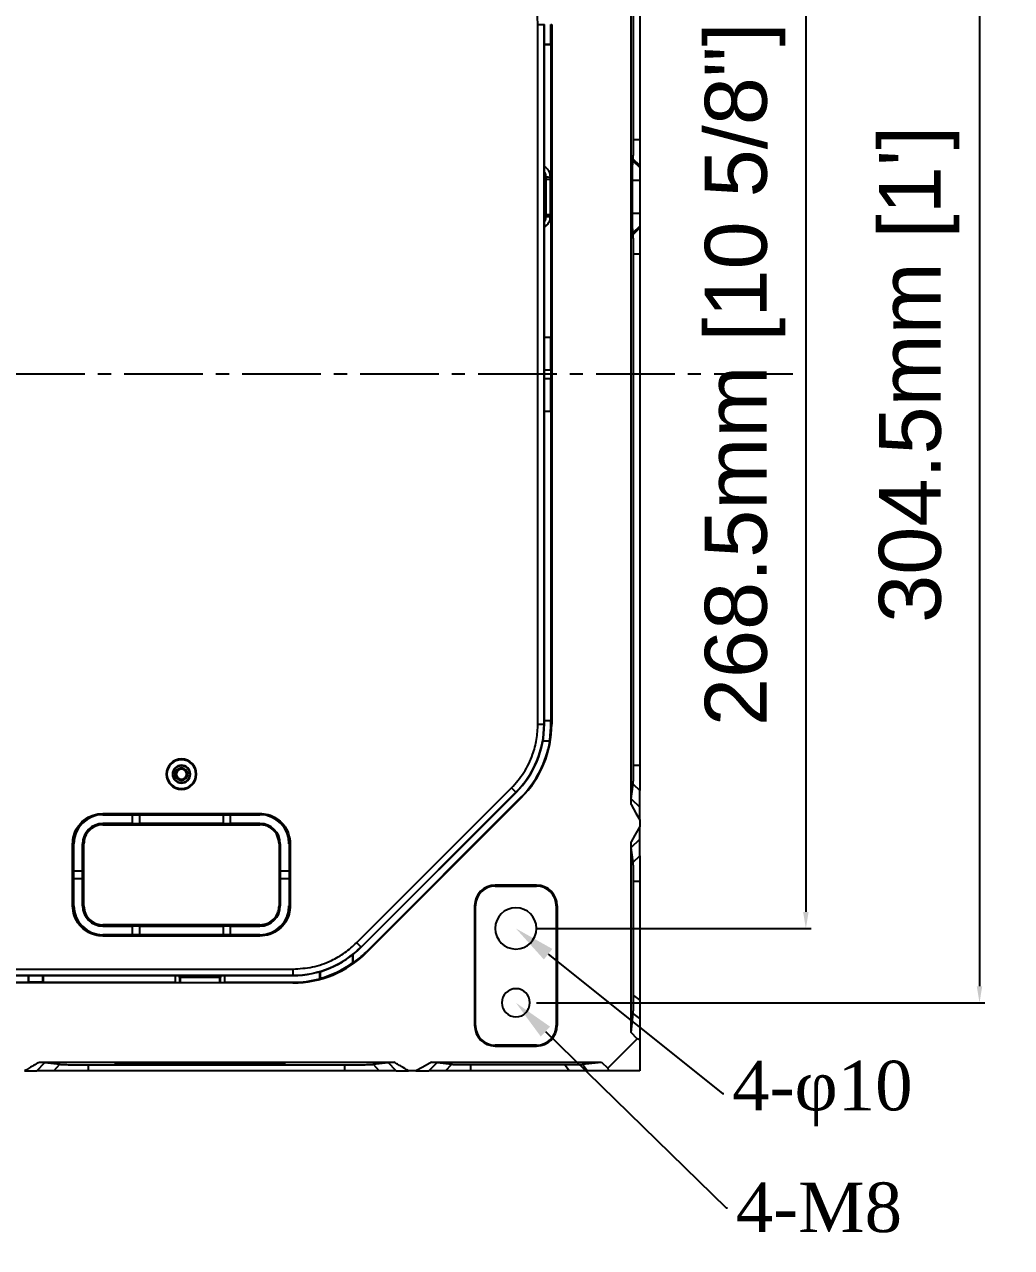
# Model space of a CAD drawing. Header units: millimetres. Extents: x 9226 to 36041, y 16031 to 21779.
# Drawn here: x 11491.5 to 11730.6, y 16871.9 to 17168.2 of the extents above; entities that cross this region are included whole.
import ezdxf
from ezdxf import colors
from ezdxf.entities.mleader import LeaderData, LeaderLine
from ezdxf.math import Vec2, Vec3

# ---------------------------------------------------------------- set-up
doc = ezdxf.new("R2010")
doc.units = ezdxf.units.MM
doc.linetypes.add('CENTER2', pattern=[28.575, 19.05, -3.175, 3.175, -3.175])
doc.styles.get("Standard").update_dxf_attribs({"font": 'arial.ttf'})
doc.dimstyles.new('ISO-15', dxfattribs={"dimtxt": 15, "dimasz": 4, "dimexe": 1.25, "dimexo": 5, "dimgap": 5, "dimtad": 1, "dimtoh": 1, "dimdec": 1, "dimdsep": 46, "dimtxsty": 'Standard', "dimcen": 2.5, "dimadec": 0, "dimazin": 0, "dimtfac": 1, "dimtdec": 1, "dimtmove": 0, "dimatfit": 3, "dimfxl": 1, "dimarcsym": 0})

# ---------------------------------------------------------------- blocks, each defined once
blk = doc.blocks.new('*U168')
at = {"color": 0, "linetype": 'CENTER2', "transparency": 16777216}
blk.add_line((243.77, 0), (-429.61, 0), dxfattribs=at)
blk = doc.blocks.new('*D269')
at = {"color": 0, "lineweight": -2, "ltscale": 40, "transparency": 16777216}
for p, q in [((11615.55, 17217.68), (11682.04, 17217.68)), ((11680.79, 17213.68), (11680.79, 16953.18)), ((11615.55, 16949.18), (11682.04, 16949.18))]:
    blk.add_line(p, q, dxfattribs=at)
at = {"color": 0, "ltscale": 40, "transparency": 16777216}
for points in [[(11680.12, 17213.68), (11681.45, 17213.68), (11680.79, 17217.68)], [(11680.12, 16953.18), (11681.45, 16953.18), (11680.79, 16949.18)]]:
    blk.add_solid(points, dxfattribs=at)
at = {"layer": 'Defpoints', "color": 0, "ltscale": 40, "transparency": 16777216}
for p in [(11610.55, 17217.68), (11610.55, 16949.18), (11680.79, 16949.18)]:
    blk.add_point(p, dxfattribs=at)
at = {"color": 0, "lineweight": -3, "ltscale": 40, "transparency": 16777216, "insert": (11666.08, 17083.43), "char_height": 15, "attachment_point": 5, "rotation": 90}
blk.add_mtext('268.5mm [10 5/8"]', dxfattribs=at)
blk = doc.blocks.new('*D270')
at = {"color": 0, "lineweight": -2, "ltscale": 40, "transparency": 16777216}
for p, q in [((11615.55, 17235.68), (11724.1, 17235.68)), ((11722.85, 17231.68), (11722.85, 16935.18)), ((11615.55, 16931.18), (11724.1, 16931.18))]:
    blk.add_line(p, q, dxfattribs=at)
at = {"color": 0, "ltscale": 40, "transparency": 16777216}
for points in [[(11722.18, 17231.68), (11723.51, 17231.68), (11722.85, 17235.68)], [(11722.18, 16935.18), (11723.51, 16935.18), (11722.85, 16931.18)]]:
    blk.add_solid(points, dxfattribs=at)
at = {"layer": 'Defpoints', "color": 0, "ltscale": 40, "transparency": 16777216}
for p in [(11610.55, 17235.68), (11610.55, 16931.18), (11722.85, 16931.18)]:
    blk.add_point(p, dxfattribs=at)
at = {"color": 0, "lineweight": -3, "ltscale": 40, "transparency": 16777216, "insert": (11708.23, 17083.43), "char_height": 15, "attachment_point": 5, "rotation": 90}
blk.add_mtext("304.5mm [1']", dxfattribs=at)

msp = doc.modelspace()

# ---------------------------------------------------------------- linework, layer by layer
at = {"color": 7, "linetype": 'Continuous', "lineweight": -3}
for p, q in [((11638.438, 16979.205), (11638.438, 17187.646)), ((11639.053, 17140.347), (11639.053, 17178.11)), ((11640.553, 17178.11), (11640.553, 17140.347)), ((11615.888, 17168.178), (11617.387, 17168.178)), ((11615.888, 16998.673), (11615.888, 17168.178)), ((11617.387, 16998.673), (11617.387, 17168.178)), ((11617.387, 17168.178), (11617.461, 17168.178)), ((11617.461, 17131.426), (11617.461, 17168.178)), ((11619.016, 17163.37), (11619.016, 17168.178)), ((11619.016, 17168.178), (11619.253, 17168.178)), ((11619.253, 17168.178), (11619.253, 16998.673)), ((11617.461, 17163.37), (11619.016, 17163.37)), ((11619.103, 17163.283), (11617.461, 17163.283)), ((11619.016, 17163.37), (11619.103, 17163.283)), ((11619.103, 17092.443), (11619.103, 17163.283)), ((11639.053, 17140.347), (11640.553, 17140.347)), ((11638.893, 17135.152), (11638.949, 17135.552)), ((11640.553, 17133.983), (11638.949, 17135.552)), ((11638.893, 17135.152), (11640.553, 17133.529)), ((11640.553, 17133.983), (11640.553, 17133.529)), ((11617.548, 17131.252), (11617.461, 17131.426)), ((11617.548, 17121.599), (11617.548, 17131.252)), ((11617.748, 17131.242), (11617.748, 17121.609)), ((11617.853, 17130.718), (11618.853, 17130.718)), ((11617.853, 17122.133), (11617.853, 17130.718)), ((11618.854, 17131.222), (11618.853, 17130.718)), ((11618.853, 17130.718), (11618.853, 17122.133)), ((11638.789, 17122.495), (11638.789, 17130.356)), ((11640.553, 17130.356), (11638.789, 17130.356)), ((11640.553, 17130.356), (11640.553, 17122.495)), ((11617.461, 17121.426), (11617.548, 17121.599)), ((11617.461, 16998.673), (11617.461, 17121.426)), ((11617.855, 17121.625), (11617.853, 17122.133)), ((11617.853, 17122.133), (11618.853, 17122.133)), ((11617.855, 17121.625), (11618.854, 17121.629)), ((11618.853, 17122.133), (11618.854, 17121.629)), ((11638.789, 17122.495), (11640.553, 17122.495)), ((11640.553, 17119.322), (11638.893, 17117.699)), ((11638.949, 17117.299), (11638.893, 17117.699)), ((11638.949, 17117.299), (11640.553, 17118.868)), ((11640.553, 17119.322), (11640.553, 17118.868)), ((11639.053, 16988.741), (11639.053, 17112.504)), ((11640.553, 17112.504), (11639.053, 17112.504)), ((11640.553, 17112.504), (11640.553, 16988.741)), ((11617.461, 17092.443), (11619.103, 17092.443)), ((11619.016, 17092.356), (11617.461, 17092.356)), ((11619.103, 17092.443), (11619.016, 17092.356)), ((11619.016, 17084.426), (11619.016, 17092.356)), ((11619.103, 17084.426), (11617.461, 17084.426)), ((11617.461, 17082.426), (11619.103, 17082.426)), ((11619.016, 17074.495), (11619.016, 17082.426)), ((11619.103, 17082.426), (11619.103, 17084.426)), ((11617.461, 17074.495), (11619.016, 17074.495)), ((11619.103, 17074.408), (11617.461, 17074.408)), ((11619.016, 17074.495), (11619.103, 17074.408)), ((11619.103, 16999.568), (11619.103, 17074.408)), ((11617.461, 16999.568), (11619.103, 16999.568)), ((11619.016, 16999.481), (11617.461, 16999.481)), ((11619.103, 16999.568), (11619.016, 16999.481)), ((11619.016, 16998.673), (11619.016, 16999.481)), ((11615.888, 16998.673), (11617.387, 16998.673)), ((11617.387, 16998.673), (11617.461, 16998.673)), ((11619.016, 16998.673), (11619.253, 16998.673)), ((11618.759, 16994.533), (11617.093, 16994.533)), ((11617.108, 16994.62), (11618.685, 16994.62)), ((11529.553, 16990.051), (11529.553, 16990.234)), ((11529.553, 16988.551), (11529.553, 16988.723)), ((11639.053, 16988.741), (11640.553, 16988.741)), ((11528.303, 16986.551), (11528.028, 16986.551)), ((11529.553, 16984.551), (11529.553, 16984.378)), ((11530.803, 16986.551), (11531.078, 16986.551)), ((11529.553, 16983.051), (11529.553, 16982.867)), ((11571.995, 16945.736), (11609.492, 16983.234)), ((11573.055, 16944.676), (11610.553, 16982.173)), ((11573.108, 16944.623), (11610.605, 16982.121)), ((11610.553, 16982.173), (11610.605, 16982.121)), ((11638.493, 16980.576), (11638.955, 16984.159)), ((11638.955, 16984.159), (11640.553, 16982.602)), ((11640.553, 16978.569), (11640.553, 16982.602)), ((11574.269, 16943.463), (11611.766, 16980.96)), ((11611.872, 16980.854), (11574.375, 16943.356)), ((11611.766, 16980.96), (11611.872, 16980.854)), ((11638.493, 16980.576), (11640.553, 16978.569)), ((11510.553, 16977.039), (11548.553, 16977.039)), ((11510.553, 16977.039), (11510.553, 16976.739)), ((11510.553, 16976.739), (11548.553, 16976.739)), ((11510.553, 16976.739), (11510.553, 16976.728)), ((11510.553, 16976.728), (11517.641, 16976.728)), ((11517.641, 16976.728), (11519.466, 16976.728)), ((11517.641, 16976.728), (11517.641, 16974.623)), ((11519.466, 16976.728), (11539.641, 16976.728)), ((11519.466, 16974.623), (11519.466, 16976.728)), ((11539.641, 16976.728), (11541.466, 16976.728)), ((11539.641, 16976.728), (11539.641, 16974.623)), ((11541.466, 16976.728), (11548.553, 16976.728)), ((11541.466, 16974.623), (11541.466, 16976.728)), ((11548.553, 16976.739), (11548.553, 16977.039)), ((11548.553, 16976.728), (11548.553, 16976.739)), ((11510.553, 16974.612), (11510.553, 16974.623)), ((11517.641, 16974.623), (11510.553, 16974.623)), ((11510.553, 16974.312), (11510.553, 16974.612)), ((11510.553, 16974.612), (11548.553, 16974.612)), ((11510.553, 16974.312), (11548.553, 16974.312)), ((11517.641, 16974.623), (11519.466, 16974.623)), ((11539.641, 16974.623), (11519.466, 16974.623)), ((11539.641, 16974.623), (11541.466, 16974.623)), ((11548.553, 16974.623), (11541.466, 16974.623)), ((11548.553, 16974.623), (11548.553, 16974.612)), ((11548.553, 16974.612), (11548.553, 16974.312)), ((11640.553, 16975.463), (11640.553, 16973.888)), ((11503.19, 16954.676), (11503.19, 16969.676)), ((11503.19, 16969.676), (11503.489, 16969.676)), ((11503.489, 16954.676), (11503.489, 16969.676)), ((11503.501, 16969.676), (11503.489, 16969.676)), ((11503.501, 16963.088), (11503.501, 16969.676)), ((11505.606, 16969.676), (11505.606, 16963.088)), ((11505.606, 16969.676), (11505.617, 16969.676)), ((11505.617, 16969.676), (11505.916, 16969.676)), ((11505.617, 16954.676), (11505.617, 16969.676)), ((11505.916, 16954.676), (11505.916, 16969.676)), ((11553.19, 16969.676), (11553.489, 16969.676)), ((11553.19, 16969.676), (11553.19, 16954.676)), ((11553.489, 16969.676), (11553.489, 16954.676)), ((11553.489, 16969.676), (11553.501, 16969.676)), ((11553.501, 16963.088), (11553.501, 16969.676)), ((11555.606, 16969.676), (11555.606, 16963.088)), ((11555.617, 16969.676), (11555.606, 16969.676)), ((11555.617, 16969.676), (11555.617, 16954.676)), ((11555.916, 16969.676), (11555.617, 16969.676)), ((11555.916, 16969.676), (11555.916, 16954.676)), ((11638.438, 16923.97), (11638.438, 16970.146)), ((11638.493, 16968.775), (11640.553, 16970.783)), ((11640.553, 16966.749), (11640.553, 16970.783)), ((11638.955, 16965.192), (11638.493, 16968.775)), ((11638.955, 16965.192), (11640.553, 16966.749)), ((11503.501, 16961.263), (11503.501, 16963.088)), ((11505.606, 16963.088), (11503.501, 16963.088)), ((11503.501, 16954.676), (11503.501, 16961.263)), ((11503.501, 16961.263), (11505.606, 16961.263)), ((11505.606, 16961.263), (11505.606, 16963.088)), ((11505.606, 16961.263), (11505.606, 16954.676)), ((11553.501, 16963.088), (11553.501, 16961.263)), ((11555.606, 16963.088), (11553.501, 16963.088)), ((11553.501, 16954.676), (11553.501, 16961.263)), ((11553.501, 16961.263), (11555.606, 16961.263)), ((11555.606, 16963.088), (11555.606, 16961.263)), ((11555.606, 16961.263), (11555.606, 16954.676)), ((11615.553, 16959.676), (11605.553, 16959.676)), ((11605.553, 16959.639), (11605.553, 16959.676)), ((11605.553, 16959.456), (11605.553, 16959.639)), ((11605.553, 16959.639), (11615.553, 16959.639)), ((11605.553, 16959.456), (11615.553, 16959.456)), ((11615.553, 16959.639), (11615.553, 16959.676)), ((11615.553, 16959.456), (11615.553, 16959.639)), ((11639.053, 16932.938), (11639.053, 16960.61)), ((11639.053, 16960.61), (11640.553, 16960.61)), ((11640.553, 16960.61), (11640.553, 16931.774)), ((11503.19, 16954.676), (11503.489, 16954.676)), ((11503.489, 16954.676), (11503.501, 16954.676)), ((11505.617, 16954.676), (11505.606, 16954.676)), ((11505.916, 16954.676), (11505.617, 16954.676)), ((11553.489, 16954.676), (11553.19, 16954.676)), ((11553.501, 16954.676), (11553.489, 16954.676)), ((11555.606, 16954.676), (11555.617, 16954.676)), ((11555.916, 16954.676), (11555.617, 16954.676)), ((11600.59, 16954.676), (11600.553, 16954.676)), ((11600.553, 16954.676), (11600.553, 16925.676)), ((11600.59, 16954.676), (11600.772, 16954.676)), ((11600.59, 16925.676), (11600.59, 16954.676)), ((11600.772, 16925.676), (11600.772, 16954.676)), ((11620.334, 16954.676), (11620.334, 16925.676)), ((11620.334, 16954.676), (11620.516, 16954.676)), ((11620.516, 16954.676), (11620.516, 16925.676)), ((11620.516, 16954.676), (11620.553, 16954.676)), ((11620.553, 16925.676), (11620.553, 16954.676)), ((11510.553, 16949.739), (11510.553, 16950.039)), ((11548.553, 16950.039), (11510.553, 16950.039)), ((11548.553, 16949.739), (11510.553, 16949.739)), ((11510.553, 16949.728), (11510.553, 16949.739)), ((11510.553, 16949.728), (11517.641, 16949.728)), ((11519.466, 16949.728), (11517.641, 16949.728)), ((11517.641, 16949.728), (11517.641, 16947.623)), ((11519.466, 16949.728), (11539.641, 16949.728)), ((11519.466, 16947.623), (11519.466, 16949.728)), ((11541.466, 16949.728), (11539.641, 16949.728)), ((11539.641, 16949.728), (11539.641, 16947.623)), ((11541.466, 16949.728), (11548.553, 16949.728)), ((11541.466, 16947.623), (11541.466, 16949.728)), ((11548.553, 16950.039), (11548.553, 16949.739)), ((11548.553, 16949.739), (11548.553, 16949.728)), ((11510.553, 16947.623), (11510.553, 16947.612)), ((11517.641, 16947.623), (11510.553, 16947.623)), ((11510.553, 16947.312), (11510.553, 16947.612)), ((11548.553, 16947.612), (11510.553, 16947.612)), ((11548.553, 16947.312), (11510.553, 16947.312)), ((11519.466, 16947.623), (11517.641, 16947.623)), ((11539.641, 16947.623), (11519.466, 16947.623)), ((11541.466, 16947.623), (11539.641, 16947.623)), ((11548.553, 16947.623), (11541.466, 16947.623)), ((11548.553, 16947.612), (11548.553, 16947.623)), ((11548.553, 16947.312), (11548.553, 16947.612)), ((11573.055, 16944.676), (11573.108, 16944.623)), ((11574.269, 16943.463), (11574.375, 16943.356)), ((11570.984, 16942.742), (11570.984, 16940.805)), ((11571.071, 16942.811), (11571.071, 16940.76)), ((11124.551, 16939.341), (11556.556, 16939.341)), ((11124.551, 16937.842), (11556.556, 16937.842)), ((11152.053, 16937.767), (11529.053, 16937.767)), ((11492.536, 16936.126), (11492.536, 16937.767)), ((11492.623, 16936.213), (11492.623, 16937.767)), ((11495.983, 16936.213), (11495.983, 16937.767)), ((11496.071, 16937.767), (11496.071, 16936.126)), ((11528.1, 16936.126), (11528.1, 16937.767)), ((11529.06, 16937.774), (11529.053, 16937.767)), ((11529.053, 16937.767), (11529.053, 16936.108)), ((11529.255, 16937.287), (11529.055, 16937.287)), ((11538.852, 16937.287), (11529.255, 16937.287)), ((11529.272, 16937.786), (11538.834, 16937.786)), ((11539.052, 16937.287), (11538.852, 16937.287)), ((11539.053, 16937.767), (11539.047, 16937.774)), ((11539.053, 16937.767), (11556.556, 16937.767)), ((11539.053, 16936.108), (11539.053, 16937.767)), ((11540.006, 16937.767), (11540.006, 16936.126)), ((11556.556, 16939.341), (11556.556, 16937.842)), ((11556.556, 16937.842), (11556.556, 16937.767)), ((11563.036, 16936.978), (11563.036, 16938.682)), ((11563.123, 16938.707), (11563.123, 16937.092)), ((11556.556, 16935.975), (11124.551, 16935.975)), ((11488.571, 16936.126), (11492.536, 16936.126)), ((11492.536, 16936.126), (11492.623, 16936.213)), ((11492.623, 16936.213), (11495.983, 16936.213)), ((11496.071, 16936.126), (11495.983, 16936.213)), ((11496.071, 16936.126), (11528.1, 16936.126)), ((11528.1, 16936.126), (11528.109, 16936.108)), ((11528.109, 16936.108), (11539.997, 16936.108)), ((11539.997, 16936.108), (11540.006, 16936.126)), ((11540.006, 16936.126), (11556.556, 16936.126)), ((11556.556, 16936.126), (11556.556, 16935.975)), ((11639.053, 16932.938), (11640.553, 16931.774)), ((11638.438, 16923.97), (11638.96, 16928.558)), ((11640.553, 16927.323), (11638.96, 16928.558)), ((11600.59, 16925.676), (11600.553, 16925.676)), ((11600.59, 16925.676), (11600.772, 16925.676)), ((11620.334, 16925.676), (11620.516, 16925.676)), ((11620.516, 16925.676), (11620.553, 16925.676)), ((11640.553, 16927.323), (11640.553, 16922.217)), ((11632.796, 16915.302), (11639.927, 16922.433)), ((11639.927, 16922.433), (11638.438, 16923.97)), ((11640.553, 16922.217), (11639.927, 16922.433)), ((11640.553, 16922.217), (11640.553, 16914.676)), ((11615.553, 16920.895), (11605.553, 16920.895)), ((11605.553, 16920.712), (11605.553, 16920.895)), ((11615.553, 16920.712), (11605.553, 16920.712)), ((11605.553, 16920.712), (11605.553, 16920.676)), ((11605.553, 16920.676), (11615.553, 16920.676)), ((11615.553, 16920.712), (11615.553, 16920.895)), ((11615.553, 16920.712), (11615.553, 16920.676)), ((11494.548, 16914.676), (11496.454, 16916.736)), ((11495.081, 16916.791), (11581.026, 16916.791)), ((11496.454, 16916.736), (11500.105, 16916.265)), ((11498.635, 16914.676), (11500.105, 16916.265)), ((11513.566, 16916.189), (11513.566, 16916.477)), ((11516.053, 16916.542), (11552.053, 16916.542)), ((11554.541, 16916.477), (11554.541, 16916.189)), ((11576.001, 16916.265), (11579.652, 16916.736)), ((11576.001, 16916.265), (11577.471, 16914.676)), ((11581.558, 16914.676), (11579.652, 16916.736)), ((11589.446, 16914.676), (11591.454, 16916.736)), ((11590.083, 16916.791), (11631.258, 16916.791)), ((11591.454, 16916.736), (11595.037, 16916.274)), ((11593.479, 16914.676), (11595.037, 16916.274)), ((11626.67, 16916.268), (11631.258, 16916.791)), ((11626.67, 16916.268), (11627.906, 16914.676)), ((11631.258, 16916.791), (11632.796, 16915.302)), ((11498.635, 16914.676), (11494.548, 16914.676)), ((11506.966, 16916.118), (11569.141, 16916.118)), ((11506.966, 16916.118), (11506.966, 16914.676)), ((11569.141, 16914.676), (11506.966, 16914.676)), ((11552.053, 16916.124), (11516.053, 16916.124)), ((11569.141, 16914.676), (11569.141, 16916.118)), ((11581.558, 16914.676), (11577.471, 16914.676)), ((11586.341, 16914.676), (11584.57, 16914.676)), ((11593.479, 16914.676), (11589.446, 16914.676)), ((11599.619, 16916.176), (11622.291, 16916.176)), ((11599.619, 16914.676), (11599.619, 16916.176)), ((11623.454, 16914.676), (11599.619, 16914.676)), ((11623.454, 16914.676), (11622.291, 16916.176)), ((11633.011, 16914.676), (11627.906, 16914.676)), ((11632.796, 16915.302), (11633.011, 16914.676)), ((11640.553, 16914.676), (11633.011, 16914.676))]:
    msp.add_line(p, q, dxfattribs=at)
at = {"color": 8, "linetype": 'Continuous', "lineweight": -3}
for p, q in [((11529.055, 16937.287), (11529.055, 16936.108)), ((11529.255, 16937.287), (11529.255, 16936.108)), ((11538.852, 16936.108), (11538.852, 16937.287)), ((11539.052, 16936.108), (11539.052, 16937.287)), ((11516.053, 16916.542), (11516.053, 16916.124)), ((11552.053, 16916.124), (11552.053, 16916.542))]:
    msp.add_line(p, q, dxfattribs=at)
at = {"color": 7, "linetype": 'Continuous', "lineweight": -3, "flags": 128}
for points in [[(11617.855, 17131.226), (11618.414, 17131.224), (11618.854, 17131.222)], [(11618.759, 16994.533), (11618.717, 16994.582), (11618.685, 16994.62)], [(11609.492, 16983.234), (11609.696, 16983.03), (11609.892, 16982.834), (11610.073, 16982.653), (11610.233, 16982.494), (11610.365, 16982.362), (11610.464, 16982.262), (11610.528, 16982.198), (11610.553, 16982.173)], [(11638.438, 16979.205), (11639.622, 16977.11), (11640.553, 16975.463)], [(11640.553, 16973.888), (11639.369, 16971.792), (11638.438, 16970.146)], [(11571.995, 16945.736), (11572.199, 16945.533), (11572.394, 16945.337), (11572.576, 16945.156), (11572.735, 16944.996), (11572.867, 16944.864), (11572.967, 16944.764), (11573.03, 16944.701), (11573.055, 16944.676)], [(11570.984, 16940.805), (11571.033, 16940.78), (11571.071, 16940.76)], [(11590.083, 16916.791), (11587.987, 16915.606), (11586.341, 16914.676)]]:
    msp.add_lwpolyline(points, dxfattribs=at)
at = {"color": 8, "linetype": 'Continuous', "lineweight": -3, "flags": 128}
for points in [[(11513.893, 16916.507), (11513.78, 16916.398), (11513.566, 16916.189)], [(11554.541, 16916.189), (11554.268, 16916.455), (11554.213, 16916.507)]]:
    msp.add_lwpolyline(points, dxfattribs=at)
at = {"color": 7, "linetype": 'Continuous', "lineweight": -3}
for centre, radius, start, end in [((11594.053, 16998.673), 23.334, 315, 0), ((11594.053, 16998.673), 23.408, 315, 0), ((11594.053, 16998.673), 25.2, 315, 0), ((11594.053, 16998.673), 24.963, 350.65675, 0), ((11594.053, 16998.673), 25.05, 315, 350.48719), ((11529.553, 16986.551), 3.683, 90, 270), ((11529.553, 16986.551), 3.5, 90, 270), ((11529.553, 16986.551), 2.173, 90, 270), ((11529.553, 16986.551), 2, 90, 270), ((11529.553, 16986.551), 1.525, 0, 180), ((11529.553, 16986.551), 1.25, 0, 180), ((11529.553, 16986.551), 3.683, 270, 90), ((11529.553, 16986.551), 3.5, 270, 90), ((11529.553, 16986.551), 2.173, 270, 90), ((11529.553, 16986.551), 2, 270, 90), ((11529.553, 16986.551), 1.525, 180, 0), ((11529.553, 16986.551), 1.25, 180, 0), ((11510.553, 16969.676), 7.064, 90, 180), ((11510.553, 16969.676), 7.052, 90, 180), ((11548.553, 16969.676), 7.064, 0, 90), ((11548.553, 16969.676), 7.052, 0, 90), ((11510.553, 16969.676), 4.948, 90, 180), ((11510.553, 16969.676), 4.936, 90, 180), ((11548.553, 16969.676), 4.948, 0, 90), ((11548.553, 16969.676), 4.936, 0, 90), ((11605.553, 16954.676), 5, 90, 180), ((11605.553, 16954.676), 4.963, 90, 180), ((11605.553, 16954.676), 4.781, 90, 180), ((11615.553, 16954.676), 5, 0, 90), ((11615.553, 16954.676), 4.963, 0, 90), ((11615.553, 16954.676), 4.781, 0, 90), ((11510.553, 16954.676), 7.064, 180, 270), ((11510.553, 16954.676), 7.052, 180, 270), ((11510.553, 16954.676), 4.948, 180, 270), ((11510.553, 16954.676), 4.936, 180, 270), ((11548.553, 16954.676), 4.936, 270, 0), ((11548.553, 16954.676), 7.064, 270, 0), ((11548.553, 16954.676), 4.948, 270, 0), ((11548.553, 16954.676), 7.052, 270, 0), ((11610.553, 16949.176), 5, 0, 180), ((11610.553, 16949.176), 5, 180, 0), ((11556.556, 16961.176), 23.334, 270, 315), ((11556.556, 16961.176), 23.408, 270, 315), ((11556.556, 16961.176), 25.2, 270, 315), ((11556.556, 16961.176), 25.05, 305.41217, 315), ((11556.556, 16961.176), 24.963, 285.25329, 305.30884), ((11556.556, 16961.176), 25.05, 270, 284.99202), ((11610.553, 16931.176), 3.4, 0, 180), ((11610.553, 16931.176), 3.4, 180, 0), ((11605.553, 16925.676), 5, 180, 270), ((11605.553, 16925.676), 4.963, 180, 270), ((11605.553, 16925.676), 4.781, 180, 270), ((11615.553, 16925.676), 4.963, 270, 0), ((11615.553, 16925.676), 4.781, 270, 0), ((11615.553, 16925.676), 5, 270, 0)]:
    msp.add_arc(centre, radius, start, end, dxfattribs=at)
for points, knots in [([(11615.888, 17168.178), (11615.788, 17169.767), (11615.587, 17172.973), (11614.064, 17177.223), (11612.019, 17180.829), (11610.33, 17182.693), (11609.492, 17183.617)], [0, 0, 0, 0, 0.2778349, 0.5604596, 0.7821015, 1, 1, 1, 1]), ([(11638.949, 17135.552), (11638.951, 17135.566), (11638.954, 17135.594), (11638.96, 17135.647), (11638.965, 17135.708), (11638.97, 17135.778), (11638.975, 17135.856), (11638.98, 17135.943), (11638.985, 17136.038), (11638.995, 17136.244), (11639.009, 17136.609), (11639.024, 17137.209), (11639.037, 17137.904), (11639.045, 17138.548), (11639.049, 17139.088), (11639.051, 17139.502), (11639.053, 17139.923), (11639.053, 17140.205), (11639.053, 17140.347)], [0, 0, 0, 0, 0.0315381, 0.0629144, 0.0941856, 0.1254092, 0.1566431, 0.1879449, 0.2193719, 0.2509807, 0.3760659, 0.5001656, 0.6241283, 0.7492609, 0.8122202, 0.8746823, 0.9371184, 1, 1, 1, 1]), ([(11640.553, 17140.347), (11640.553, 17140.265), (11640.553, 17140.099), (11640.553, 17139.853), (11640.553, 17139.607), (11640.553, 17139.364), (11640.553, 17139.122), (11640.553, 17138.881), (11640.553, 17138.643), (11640.553, 17138.406), (11640.553, 17137.899), (11640.553, 17137.148), (11640.553, 17136.231), (11640.553, 17135.431), (11640.553, 17134.907), (11640.553, 17134.579), (11640.553, 17134.387), (11640.553, 17134.224), (11640.553, 17134.086), (11640.553, 17134.018), (11640.553, 17133.983)], [0, 0, 0, 0, 0.0280508, 0.0559573, 0.0837585, 0.1114939, 0.1392033, 0.1669266, 0.1947035, 0.2225737, 0.2505763, 0.375454, 0.5000379, 0.6244328, 0.7493997, 0.7996059, 0.8495402, 0.8994315, 0.9495092, 1, 1, 1, 1]), ([(11617.461, 17133.732), (11617.616, 17133.632), (11618.002, 17133.383), (11618.441, 17132.783), (11618.794, 17132.035), (11618.834, 17131.491), (11618.854, 17131.222)], [0, 0, 0, 0, 0.1830949, 0.45756069, 0.73173735, 1, 1, 1, 1]), ([(11638.789, 17130.356), (11638.789, 17130.427), (11638.789, 17130.569), (11638.789, 17130.781), (11638.79, 17130.991), (11638.791, 17131.2), (11638.792, 17131.408), (11638.793, 17131.613), (11638.795, 17131.818), (11638.798, 17132.219), (11638.805, 17132.799), (11638.818, 17133.493), (11638.833, 17134.095), (11638.849, 17134.501), (11638.862, 17134.765), (11638.872, 17134.93), (11638.882, 17135.063), (11638.89, 17135.122), (11638.893, 17135.152)], [0, 0, 0, 0, 0.0315239, 0.0628785, 0.0941218, 0.1253124, 0.1565094, 0.1877715, 0.2191575, 0.2507251, 0.3756434, 0.4999278, 0.6239898, 0.7491098, 0.8119519, 0.8744067, 0.936936, 1, 1, 1, 1]), ([(11640.553, 17133.529), (11640.553, 17133.515), (11640.553, 17133.488), (11640.553, 17133.433), (11640.553, 17133.37), (11640.553, 17133.297), (11640.553, 17133.214), (11640.553, 17133.061), (11640.553, 17132.808), (11640.553, 17132.414), (11640.553, 17131.956), (11640.553, 17131.505), (11640.553, 17131.089), (11640.553, 17130.724), (11640.553, 17130.479), (11640.553, 17130.356)], [0, 0, 0, 0, 0.0415579, 0.0830308, 0.1245488, 0.1662415, 0.208237, 0.2506606, 0.3766107, 0.4999741, 0.6230829, 0.7492469, 0.8335803, 0.9168085, 1, 1, 1, 1]), ([(11617.855, 17131.226), (11617.839, 17131.405), (11617.808, 17131.763), (11617.652, 17132.165), (11617.498, 17132.347), (11617.461, 17132.39)], [0, 0, 0, 0, 0.4295305, 0.8640278, 1, 1, 1, 1]), ([(11617.548, 17131.252), (11617.552, 17131.251), (11617.561, 17131.248), (11617.615, 17131.244), (11617.681, 17131.242), (11617.726, 17131.242), (11617.748, 17131.242)], [0, 0, 0, 0, 0.2707479, 0.5626042, 0.7895572, 1, 1, 1, 1]), ([(11617.853, 17130.718), (11617.854, 17130.812), (11617.854, 17130.982), (11617.854, 17131.151), (11617.855, 17131.226)], [0, 0, 0, 0, 0.5561904, 1, 1, 1, 1]), ([(11618.854, 17121.629), (11618.834, 17121.36), (11618.794, 17120.816), (11618.441, 17120.069), (11618.002, 17119.468), (11617.616, 17119.219), (11617.461, 17119.119)], [0, 0, 0, 0, 0.26784484, 0.54216425, 0.81666199, 1, 1, 1, 1]), ([(11617.461, 17120.462), (11617.498, 17120.505), (11617.652, 17120.686), (11617.808, 17121.088), (11617.839, 17121.446), (11617.855, 17121.625)], [0, 0, 0, 0, 0.1356826, 0.5705962, 1, 1, 1, 1]), ([(11617.748, 17121.609), (11617.72, 17121.609), (11617.662, 17121.608), (11617.596, 17121.606), (11617.556, 17121.602), (11617.551, 17121.6), (11617.548, 17121.599)], [0, 0, 0, 0, 0.2704462, 0.56210731, 0.78926879, 1, 1, 1, 1]), ([(11638.893, 17117.699), (11638.891, 17117.713), (11638.888, 17117.741), (11638.882, 17117.795), (11638.877, 17117.855), (11638.872, 17117.925), (11638.867, 17118.003), (11638.862, 17118.09), (11638.857, 17118.185), (11638.847, 17118.39), (11638.833, 17118.755), (11638.818, 17119.356), (11638.805, 17120.051), (11638.797, 17120.695), (11638.793, 17121.235), (11638.791, 17121.649), (11638.789, 17122.07), (11638.789, 17122.353), (11638.789, 17122.495)], [0, 0, 0, 0, 0.0315914, 0.0629975, 0.0942748, 0.1254805, 0.1566719, 0.1879066, 0.2192421, 0.2507351, 0.3756303, 0.4999462, 0.624169, 0.749276, 0.8121212, 0.8745427, 0.937012, 1, 1, 1, 1]), ([(11640.553, 17122.495), (11640.553, 17122.434), (11640.553, 17122.312), (11640.553, 17122.129), (11640.553, 17121.947), (11640.553, 17121.766), (11640.553, 17121.586), (11640.553, 17121.291), (11640.553, 17120.896), (11640.553, 17120.439), (11640.553, 17120.043), (11640.553, 17119.755), (11640.553, 17119.551), (11640.553, 17119.411), (11640.553, 17119.352), (11640.553, 17119.322)], [0, 0, 0, 0, 0.0415221, 0.0829664, 0.1244673, 0.1661586, 0.2081722, 0.2506371, 0.3765588, 0.5000032, 0.6230759, 0.7493082, 0.8335513, 0.9167701, 1, 1, 1, 1]), ([(11640.553, 17118.868), (11640.553, 17118.849), (11640.553, 17118.813), (11640.553, 17118.747), (11640.553, 17118.673), (11640.553, 17118.591), (11640.553, 17118.499), (11640.553, 17118.4), (11640.553, 17118.292), (11640.553, 17118.175), (11640.553, 17117.906), (11640.553, 17117.42), (11640.553, 17116.621), (11640.553, 17115.704), (11640.553, 17114.892), (11640.553, 17114.258), (11640.553, 17113.827), (11640.553, 17113.391), (11640.553, 17112.949), (11640.553, 17112.653), (11640.553, 17112.504)], [0, 0, 0, 0, 0.0280757, 0.0560016, 0.0838161, 0.1115579, 0.1392662, 0.1669801, 0.194739, 0.2225819, 0.2505474, 0.3753906, 0.4999626, 0.6244255, 0.7494284, 0.7996663, 0.8496103, 0.8994924, 0.9495455, 1, 1, 1, 1]), ([(11639.053, 17112.504), (11639.053, 17112.575), (11639.053, 17112.716), (11639.053, 17112.928), (11639.052, 17113.138), (11639.051, 17113.347), (11639.05, 17113.555), (11639.049, 17113.761), (11639.047, 17113.966), (11639.044, 17114.368), (11639.037, 17114.948), (11639.024, 17115.642), (11639.009, 17116.242), (11638.993, 17116.648), (11638.98, 17116.912), (11638.97, 17117.077), (11638.96, 17117.21), (11638.952, 17117.27), (11638.949, 17117.299)], [0, 0, 0, 0, 0.031472, 0.0627972, 0.0940342, 0.1252421, 0.15648, 0.1878071, 0.2192818, 0.2509618, 0.3760706, 0.5001362, 0.6239472, 0.7490886, 0.8120465, 0.8745437, 0.9370411, 1, 1, 1, 1]), ([(11609.492, 16983.234), (11610.546, 16984.428), (11612.67, 16986.837), (11614.599, 16990.919), (11615.703, 16994.915), (11615.826, 16997.427), (11615.888, 16998.673)], [0, 0, 0, 0, 0.2778339, 0.5604593, 0.7821008, 1, 1, 1, 1]), ([(11638.955, 16984.159), (11638.957, 16984.173), (11638.96, 16984.201), (11638.965, 16984.254), (11638.97, 16984.315), (11638.975, 16984.383), (11638.98, 16984.46), (11638.985, 16984.545), (11638.989, 16984.638), (11638.999, 16984.838), (11639.011, 16985.192), (11639.026, 16985.768), (11639.038, 16986.43), (11639.045, 16987.041), (11639.049, 16987.552), (11639.052, 16987.943), (11639.053, 16988.341), (11639.053, 16988.607), (11639.053, 16988.741)], [0, 0, 0, 0, 0.0313692, 0.0626035, 0.0937606, 0.1248988, 0.1560763, 0.1873514, 0.2187814, 0.2504233, 0.3754904, 0.5002025, 0.6246838, 0.7497704, 0.8126763, 0.87504, 0.9373258, 1, 1, 1, 1]), ([(11640.553, 16988.741), (11640.553, 16988.662), (11640.553, 16988.505), (11640.553, 16988.269), (11640.553, 16988.036), (11640.553, 16987.803), (11640.553, 16987.572), (11640.553, 16987.342), (11640.553, 16987.114), (11640.553, 16986.887), (11640.553, 16986.403), (11640.553, 16985.682), (11640.553, 16984.8), (11640.553, 16984.025), (11640.553, 16983.514), (11640.553, 16983.193), (11640.553, 16983.004), (11640.553, 16982.842), (11640.553, 16982.705), (11640.553, 16982.636), (11640.553, 16982.602)], [0, 0, 0, 0, 0.0279561, 0.0557813, 0.0835141, 0.1111935, 0.1388588, 0.1665491, 0.1943037, 0.2221614, 0.2501607, 0.375032, 0.5000082, 0.6248422, 0.7498408, 0.8000855, 0.849995, 0.8997977, 0.9497234, 1, 1, 1, 1]), ([(11638.438, 16979.205), (11638.439, 16979.254), (11638.441, 16979.352), (11638.444, 16979.491), (11638.447, 16979.624), (11638.45, 16979.75), (11638.454, 16979.869), (11638.458, 16979.982), (11638.463, 16980.115), (11638.469, 16980.257), (11638.477, 16980.394), (11638.485, 16980.504), (11638.49, 16980.552), (11638.493, 16980.576)], [0, 0, 0, 0, 0.0707591, 0.1413361, 0.2119424, 0.2827893, 0.3540861, 0.4260378, 0.4988442, 0.6260874, 0.751275, 0.8755299, 1, 1, 1, 1]), ([(11640.553, 16975.463), (11640.553, 16975.79), (11640.553, 16976.406), (11640.551, 16977.189), (11640.549, 16977.806), (11640.552, 16978.178), (11640.554, 16978.349), (11640.545, 16978.414), (11640.544, 16978.468), (11640.551, 16978.5), (11640.553, 16978.539), (11640.553, 16978.557), (11640.553, 16978.569)], [0, 0, 0, 0, 0.289629, 0.546849, 0.6914899, 0.839411, 0.8686776, 0.8977948, 0.9162387, 0.9485969, 0.9657607, 1, 1, 1, 1]), ([(11503.19, 16969.676), (11503.245, 16970.359), (11503.36, 16971.773), (11504.306, 16973.773), (11505.887, 16975.541), (11508.06, 16976.798), (11509.743, 16976.961), (11510.553, 16977.039)], [0, 0, 0, 0, 0.1775624, 0.3671394, 0.5633611, 0.7897516, 1, 1, 1, 1]), ([(11548.553, 16977.039), (11549.237, 16976.983), (11550.65, 16976.868), (11552.651, 16975.923), (11554.418, 16974.341), (11555.676, 16972.169), (11555.838, 16970.486), (11555.916, 16969.676)], [0, 0, 0, 0, 0.1775614, 0.3671392, 0.5633606, 0.7897514, 1, 1, 1, 1]), ([(11510.553, 16974.312), (11509.895, 16974.23), (11508.528, 16974.06), (11506.976, 16972.807), (11506.069, 16971.25), (11505.966, 16970.188), (11505.916, 16969.676)], [0, 0, 0, 0, 0.2706523, 0.56222367, 0.78858043, 1, 1, 1, 1]), ([(11553.19, 16969.676), (11553.108, 16970.334), (11552.938, 16971.7), (11551.685, 16973.253), (11550.127, 16974.159), (11549.066, 16974.262), (11548.553, 16974.312)], [0, 0, 0, 0, 0.2706534, 0.5622241, 0.7885804, 1, 1, 1, 1]), ([(11640.553, 16970.783), (11640.549, 16970.82), (11640.545, 16970.897), (11640.542, 16971.058), (11640.541, 16971.12), (11640.541, 16971.257), (11640.541, 16971.334), (11640.543, 16971.717), (11640.547, 16972.605), (11640.551, 16973.4), (11640.553, 16973.888)], [0, 0, 0, 0, 0.125, 0.125, 0.1875, 0.1875, 0.25, 0.25, 0.5, 1, 1, 1, 1]), ([(11638.493, 16968.775), (11638.491, 16968.788), (11638.488, 16968.813), (11638.484, 16968.865), (11638.479, 16968.925), (11638.475, 16968.994), (11638.47, 16969.073), (11638.466, 16969.162), (11638.461, 16969.285), (11638.455, 16969.447), (11638.449, 16969.659), (11638.443, 16969.89), (11638.439, 16970.061), (11638.438, 16970.146)], [0, 0, 0, 0, 0.0706265, 0.1411173, 0.2116847, 0.2825402, 0.3538929, 0.4259475, 0.4989028, 0.6263685, 0.7516211, 0.8757814, 1, 1, 1, 1]), ([(11640.553, 16966.749), (11640.553, 16966.731), (11640.553, 16966.694), (11640.553, 16966.628), (11640.553, 16966.554), (11640.553, 16966.473), (11640.553, 16966.383), (11640.553, 16966.284), (11640.553, 16966.178), (11640.553, 16966.063), (11640.553, 16965.799), (11640.553, 16965.326), (11640.553, 16964.552), (11640.553, 16963.669), (11640.553, 16962.891), (11640.553, 16962.285), (11640.553, 16961.873), (11640.553, 16961.456), (11640.553, 16961.035), (11640.553, 16960.752), (11640.553, 16960.61)], [0, 0, 0, 0, 0.027944, 0.0557601, 0.0834869, 0.1111636, 0.1388295, 0.1665238, 0.1942858, 0.2221545, 0.2501682, 0.3750481, 0.5000251, 0.6248208, 0.7498149, 0.8000557, 0.8499661, 0.8997743, 0.9497097, 1, 1, 1, 1]), ([(11639.053, 16960.61), (11639.053, 16960.677), (11639.053, 16960.81), (11639.053, 16961.01), (11639.052, 16961.209), (11639.051, 16961.406), (11639.05, 16961.602), (11639.049, 16961.797), (11639.048, 16961.991), (11639.044, 16962.372), (11639.038, 16962.922), (11639.026, 16963.584), (11639.011, 16964.16), (11638.997, 16964.553), (11638.985, 16964.81), (11638.975, 16964.972), (11638.965, 16965.103), (11638.958, 16965.162), (11638.955, 16965.192)], [0, 0, 0, 0, 0.03136385, 0.06259403, 0.09374844, 0.12488543, 0.15606344, 0.18734066, 0.21877476, 0.25042253, 0.37549029, 0.50020027, 0.62466786, 0.74975631, 0.81266227, 0.87502877, 0.93731955, 1, 1, 1, 1]), ([(11510.553, 16947.312), (11509.869, 16947.368), (11508.456, 16947.483), (11506.455, 16948.428), (11504.688, 16950.01), (11503.43, 16952.182), (11503.268, 16953.865), (11503.19, 16954.676)], [0, 0, 0, 0, 0.1775625, 0.3671389, 0.5633611, 0.7897516, 1, 1, 1, 1]), ([(11505.916, 16954.676), (11505.998, 16954.017), (11506.169, 16952.651), (11507.421, 16951.098), (11508.979, 16950.192), (11510.04, 16950.089), (11510.553, 16950.039)], [0, 0, 0, 0, 0.27065454, 0.56222366, 0.78858043, 1, 1, 1, 1]), ([(11555.916, 16954.676), (11555.861, 16953.992), (11555.746, 16952.578), (11554.8, 16950.578), (11553.219, 16948.811), (11551.047, 16947.553), (11549.364, 16947.39), (11548.553, 16947.312)], [0, 0, 0, 0, 0.17756255, 0.36713855, 0.56336087, 0.78975148, 1, 1, 1, 1]), ([(11548.553, 16950.039), (11549.211, 16950.121), (11550.578, 16950.291), (11552.131, 16951.544), (11553.037, 16953.101), (11553.14, 16954.163), (11553.19, 16954.676)], [0, 0, 0, 0, 0.27065289, 0.5622224, 0.78858048, 1, 1, 1, 1]), ([(11556.556, 16939.341), (11558.145, 16939.441), (11561.351, 16939.642), (11565.601, 16941.165), (11569.207, 16943.21), (11571.071, 16944.899), (11571.995, 16945.736)], [0, 0, 0, 0, 0.2778353, 0.5604594, 0.7821013, 1, 1, 1, 1]), ([(11529.055, 16937.287), (11529.055, 16937.388), (11529.055, 16937.57), (11529.058, 16937.712), (11529.06, 16937.774)], [0, 0, 0, 0, 0.559457, 1, 1, 1, 1]), ([(11529.06, 16937.774), (11529.065, 16937.775), (11529.075, 16937.777), (11529.146, 16937.782), (11529.223, 16937.785), (11529.272, 16937.786)], [0, 0, 0, 0, 0.2296004, 0.4998096, 1, 1, 1, 1]), ([(11529.255, 16937.287), (11529.256, 16937.351), (11529.259, 16937.48), (11529.263, 16937.643), (11529.268, 16937.76), (11529.271, 16937.778), (11529.272, 16937.786)], [0, 0, 0, 0, 0.24999017, 0.50000002, 0.74999942, 1, 1, 1, 1]), ([(11538.834, 16937.786), (11538.883, 16937.785), (11538.959, 16937.782), (11539.032, 16937.777), (11539.042, 16937.775), (11539.047, 16937.774)], [0, 0, 0, 0, 0.5001316, 0.7682705, 1, 1, 1, 1]), ([(11538.834, 16937.786), (11538.835, 16937.778), (11538.838, 16937.76), (11538.843, 16937.643), (11538.847, 16937.48), (11538.85, 16937.351), (11538.852, 16937.287)], [0, 0, 0, 0, 0.250001, 0.5, 0.7500103, 1, 1, 1, 1]), ([(11539.047, 16937.774), (11539.048, 16937.693), (11539.051, 16937.548), (11539.052, 16937.366), (11539.052, 16937.287)], [0, 0, 0, 0, 0.5595028, 1, 1, 1, 1]), ([(11638.96, 16928.558), (11638.974, 16928.681), (11638.987, 16928.871), (11639.011, 16929.386), (11639.021, 16929.712), (11639.037, 16930.48), (11639.043, 16930.922), (11639.051, 16931.883), (11639.053, 16932.402), (11639.053, 16932.938)], [0, 0, 0, 0, 0.25, 0.25, 0.5, 0.5, 0.75, 0.75, 1, 1, 1, 1]), ([(11640.553, 16931.774), (11640.553, 16931.191), (11640.553, 16930.051), (11640.553, 16928.666), (11640.553, 16927.749), (11640.553, 16927.467), (11640.553, 16927.323)], [0, 0, 0, 0, 0.285212, 0.5575783, 0.7740111, 1, 1, 1, 1]), ([(11495.081, 16916.791), (11494.929, 16916.7), (11494.384, 16916.373), (11493.201, 16915.67), (11492.172, 16915.055), (11491.536, 16914.676)], [0, 0, 0, 0, 0.1283817, 0.4619643, 1, 1, 1, 1]), ([(11495.081, 16916.791), (11495.137, 16916.79), (11495.247, 16916.788), (11495.403, 16916.784), (11495.549, 16916.78), (11495.685, 16916.777), (11495.811, 16916.773), (11495.927, 16916.769), (11496.033, 16916.764), (11496.128, 16916.76), (11496.214, 16916.755), (11496.29, 16916.751), (11496.355, 16916.746), (11496.411, 16916.741), (11496.44, 16916.738), (11496.454, 16916.736)], [0, 0, 0, 0, 0.0813036, 0.160977, 0.2392435, 0.3163386, 0.3925089, 0.4680099, 0.5431038, 0.6180574, 0.6931388, 0.7686148, 0.8447478, 0.9217939, 1, 1, 1, 1]), ([(11500.105, 16916.265), (11500.124, 16916.262), (11500.162, 16916.258), (11500.23, 16916.251), (11500.308, 16916.244), (11500.395, 16916.238), (11500.491, 16916.231), (11500.597, 16916.225), (11500.712, 16916.219), (11500.837, 16916.213), (11501.126, 16916.199), (11501.65, 16916.181), (11502.514, 16916.159), (11503.342, 16916.144), (11504.055, 16916.134), (11504.611, 16916.128), (11505.184, 16916.124), (11505.706, 16916.121), (11506.168, 16916.119), (11506.566, 16916.118), (11506.833, 16916.118), (11506.966, 16916.118)], [0, 0, 0, 0, 0.0280405, 0.0559252, 0.0836936, 0.1113862, 0.1390432, 0.1667056, 0.1944139, 0.2222086, 0.2501297, 0.3751813, 0.4999709, 0.624889, 0.6874455, 0.7499178, 0.8123502, 0.8749487, 0.91673, 0.9583682, 1, 1, 1, 1]), ([(11513.566, 16916.477), (11513.567, 16916.478), (11513.569, 16916.481), (11513.585, 16916.485), (11513.612, 16916.49), (11513.65, 16916.494), (11513.698, 16916.498), (11513.795, 16916.505), (11513.973, 16916.513), (11514.283, 16916.523), (11514.661, 16916.531), (11515.023, 16916.536), (11515.332, 16916.539), (11515.569, 16916.541), (11515.81, 16916.542), (11515.972, 16916.542), (11516.053, 16916.542)], [0, 0, 0, 0, 0.0414231, 0.0827222, 0.124081, 0.1656826, 0.2077068, 0.2503282, 0.3760409, 0.5000513, 0.6237451, 0.7495024, 0.8130221, 0.8755364, 0.9376552, 1, 1, 1, 1]), ([(11552.053, 16916.542), (11552.107, 16916.542), (11552.215, 16916.542), (11552.375, 16916.542), (11552.535, 16916.541), (11552.693, 16916.54), (11552.85, 16916.539), (11553.106, 16916.536), (11553.445, 16916.531), (11553.823, 16916.523), (11554.133, 16916.513), (11554.324, 16916.504), (11554.436, 16916.496), (11554.496, 16916.49), (11554.534, 16916.483), (11554.538, 16916.479), (11554.541, 16916.477)], [0, 0, 0, 0, 0.041409, 0.0826942, 0.1240396, 0.1656284, 0.2076407, 0.2502512, 0.3759397, 0.4999417, 0.6236438, 0.7494252, 0.8129616, 0.8754948, 0.9376339, 1, 1, 1, 1]), ([(11569.141, 16916.118), (11569.221, 16916.118), (11569.38, 16916.118), (11569.619, 16916.118), (11569.858, 16916.119), (11570.097, 16916.12), (11570.452, 16916.121), (11570.922, 16916.124), (11571.495, 16916.128), (11572.051, 16916.134), (11572.764, 16916.144), (11573.592, 16916.159), (11574.457, 16916.181), (11575.022, 16916.201), (11575.373, 16916.217), (11575.577, 16916.229), (11575.751, 16916.24), (11575.896, 16916.252), (11575.966, 16916.261), (11576.001, 16916.265)], [0, 0, 0, 0, 0.0249706, 0.0499329, 0.0749164, 0.0999505, 0.1250647, 0.187608, 0.2500983, 0.3125159, 0.3751299, 0.5000507, 0.6247864, 0.7498974, 0.8000394, 0.8498841, 0.8996679, 0.9496283, 1, 1, 1, 1]), ([(11579.652, 16916.736), (11579.665, 16916.737), (11579.691, 16916.74), (11579.742, 16916.745), (11579.802, 16916.749), (11579.872, 16916.754), (11579.951, 16916.758), (11580.039, 16916.762), (11580.161, 16916.768), (11580.323, 16916.773), (11580.534, 16916.78), (11580.768, 16916.786), (11580.939, 16916.789), (11581.026, 16916.791)], [0, 0, 0, 0, 0.0706832, 0.141114, 0.2115061, 0.2820735, 0.3530288, 0.4245808, 0.4969335, 0.6223039, 0.7472522, 0.8728116, 1, 1, 1, 1]), ([(11584.57, 16914.676), (11583.98, 16915.028), (11583.389, 16915.381), (11582.503, 16915.909), (11582.207, 16916.086), (11581.764, 16916.35), (11581.616, 16916.438), (11581.321, 16916.615), (11581.174, 16916.703), (11581.026, 16916.791)], [0, 0, 0, 0, 0.5, 0.5, 0.75, 0.75, 0.875, 0.875, 1, 1, 1, 1]), ([(11590.083, 16916.791), (11590.132, 16916.79), (11590.23, 16916.788), (11590.368, 16916.785), (11590.501, 16916.782), (11590.627, 16916.778), (11590.747, 16916.775), (11590.86, 16916.771), (11590.992, 16916.766), (11591.134, 16916.76), (11591.272, 16916.752), (11591.382, 16916.744), (11591.43, 16916.739), (11591.454, 16916.736)], [0, 0, 0, 0, 0.0707591, 0.1413361, 0.2119424, 0.2827893, 0.3540861, 0.4260378, 0.4988442, 0.6260874, 0.751275, 0.8755299, 1, 1, 1, 1]), ([(11595.037, 16916.274), (11595.051, 16916.272), (11595.079, 16916.268), (11595.132, 16916.263), (11595.192, 16916.258), (11595.261, 16916.254), (11595.338, 16916.249), (11595.422, 16916.244), (11595.515, 16916.239), (11595.716, 16916.23), (11596.07, 16916.217), (11596.646, 16916.203), (11597.308, 16916.191), (11597.919, 16916.184), (11598.429, 16916.179), (11598.821, 16916.177), (11599.218, 16916.176), (11599.485, 16916.176), (11599.619, 16916.176)], [0, 0, 0, 0, 0.0313692, 0.0626035, 0.0937606, 0.1248988, 0.1560763, 0.1873514, 0.2187814, 0.2504233, 0.3754904, 0.5002025, 0.6246838, 0.7497704, 0.8126763, 0.87504, 0.9373258, 1, 1, 1, 1]), ([(11622.291, 16916.176), (11622.873, 16916.177), (11624.012, 16916.179), (11625.384, 16916.202), (11626.274, 16916.234), (11626.536, 16916.257), (11626.67, 16916.268)], [0, 0, 0, 0, 0.2833093, 0.5540805, 0.7711574, 1, 1, 1, 1]), ([(11491.536, 16914.676), (11491.754, 16914.676), (11492.175, 16914.676), (11492.785, 16914.676), (11493.347, 16914.677), (11493.788, 16914.678), (11494.1, 16914.679), (11494.263, 16914.678), (11494.378, 16914.677), (11494.459, 16914.677), (11494.514, 16914.676), (11494.538, 16914.676), (11494.548, 16914.676)], [0, 0, 0, 0, 0.1973273, 0.3811552, 0.5519381, 0.7059386, 0.7797447, 0.8353801, 0.8857533, 0.9302887, 0.9684118, 1, 1, 1, 1]), ([(11506.966, 16914.676), (11506.869, 16914.676), (11506.677, 16914.676), (11506.389, 16914.676), (11506.103, 16914.676), (11505.818, 16914.676), (11505.535, 16914.676), (11505.254, 16914.676), (11504.974, 16914.676), (11504.695, 16914.676), (11504.418, 16914.676), (11503.781, 16914.676), (11502.813, 16914.676), (11501.615, 16914.676), (11500.564, 16914.676), (11499.871, 16914.676), (11499.436, 16914.676), (11499.18, 16914.676), (11498.961, 16914.676), (11498.775, 16914.676), (11498.682, 16914.676), (11498.635, 16914.676)], [0, 0, 0, 0, 0.0251555, 0.0502045, 0.0751752, 0.1000962, 0.1249959, 0.1499032, 0.1748467, 0.1998551, 0.2249566, 0.2501793, 0.3750747, 0.5000249, 0.6248174, 0.7498036, 0.8000364, 0.849944, 0.8997545, 0.9496973, 1, 1, 1, 1]), ([(11516.053, 16916.124), (11515.999, 16916.124), (11515.892, 16916.124), (11515.731, 16916.124), (11515.572, 16916.125), (11515.413, 16916.126), (11515.256, 16916.127), (11515, 16916.13), (11514.661, 16916.134), (11514.283, 16916.143), (11513.973, 16916.152), (11513.782, 16916.162), (11513.67, 16916.17), (11513.61, 16916.176), (11513.573, 16916.183), (11513.568, 16916.187), (11513.566, 16916.189)], [0, 0, 0, 0, 0.04140896, 0.08269416, 0.12403958, 0.16562844, 0.20764075, 0.25025115, 0.37593971, 0.49994171, 0.62364381, 0.7494252, 0.81296162, 0.87549476, 0.93763393, 1, 1, 1, 1]), ([(11554.541, 16916.189), (11554.54, 16916.188), (11554.537, 16916.185), (11554.521, 16916.18), (11554.494, 16916.176), (11554.457, 16916.172), (11554.408, 16916.168), (11554.312, 16916.161), (11554.133, 16916.152), (11553.824, 16916.143), (11553.446, 16916.134), (11553.083, 16916.129), (11552.775, 16916.127), (11552.537, 16916.125), (11552.296, 16916.124), (11552.134, 16916.124), (11552.053, 16916.124)], [0, 0, 0, 0, 0.0414231, 0.0827222, 0.124081, 0.1656826, 0.2077068, 0.2503282, 0.3760409, 0.5000513, 0.6237451, 0.7495024, 0.8130221, 0.8755364, 0.9376552, 1, 1, 1, 1]), ([(11577.471, 16914.676), (11577.449, 16914.676), (11577.404, 16914.676), (11577.325, 16914.676), (11577.238, 16914.676), (11577.142, 16914.676), (11577.037, 16914.676), (11576.922, 16914.676), (11576.799, 16914.676), (11576.667, 16914.676), (11576.526, 16914.676), (11576.179, 16914.676), (11575.543, 16914.676), (11574.493, 16914.676), (11573.294, 16914.676), (11572.238, 16914.676), (11571.414, 16914.676), (11570.855, 16914.676), (11570.289, 16914.676), (11569.717, 16914.676), (11569.333, 16914.676), (11569.141, 16914.676)], [0, 0, 0, 0, 0.02519277, 0.05026981, 0.07525912, 0.100189, 0.12508796, 0.1499846, 0.17490753, 0.19988528, 0.2249462, 0.25011832, 0.37499421, 0.49993651, 0.62484964, 0.74984427, 0.80010946, 0.85002888, 0.89983078, 0.94974504, 1, 1, 1, 1]), ([(11581.558, 16914.676), (11581.568, 16914.676), (11581.587, 16914.676), (11581.626, 16914.676), (11581.671, 16914.676), (11581.721, 16914.676), (11581.774, 16914.676), (11581.829, 16914.676), (11581.884, 16914.676), (11581.94, 16914.676), (11581.99, 16914.676), (11582.04, 16914.676), (11582.095, 16914.675), (11582.184, 16914.676), (11582.332, 16914.676), (11582.551, 16914.676), (11582.832, 16914.676), (11583.273, 16914.675), (11583.859, 16914.675), (11584.333, 16914.675), (11584.57, 16914.676)], [0, 0, 0, 0, 0.0293236, 0.0577085, 0.0849982, 0.1110696, 0.1358331, 0.1592249, 0.1810552, 0.2011548, 0.220223, 0.2332511, 0.2505231, 0.2721906, 0.31618, 0.3850949, 0.470009, 0.5702741, 0.7851296, 1, 1, 1, 1]), ([(11586.341, 16914.676), (11586.667, 16914.676), (11587.284, 16914.676), (11588.067, 16914.678), (11588.684, 16914.68), (11589.056, 16914.677), (11589.227, 16914.674), (11589.292, 16914.684), (11589.346, 16914.685), (11589.378, 16914.677), (11589.416, 16914.675), (11589.434, 16914.675), (11589.446, 16914.676)], [0, 0, 0, 0, 0.289629, 0.546849, 0.6914899, 0.839411, 0.8686776, 0.8977948, 0.9162387, 0.9485969, 0.9657607, 1, 1, 1, 1]), ([(11599.619, 16914.676), (11599.54, 16914.676), (11599.383, 16914.676), (11599.147, 16914.676), (11598.913, 16914.676), (11598.681, 16914.676), (11598.45, 16914.676), (11598.22, 16914.676), (11597.992, 16914.676), (11597.765, 16914.676), (11597.28, 16914.676), (11596.56, 16914.676), (11595.677, 16914.676), (11594.903, 16914.676), (11594.392, 16914.676), (11594.07, 16914.676), (11593.882, 16914.676), (11593.72, 16914.676), (11593.582, 16914.676), (11593.514, 16914.676), (11593.479, 16914.676)], [0, 0, 0, 0, 0.0279561, 0.0557813, 0.0835141, 0.1111935, 0.1388588, 0.1665491, 0.1943037, 0.2221614, 0.2501607, 0.375032, 0.5000082, 0.6248422, 0.7498408, 0.8000855, 0.849995, 0.8997977, 0.9497234, 1, 1, 1, 1]), ([(11627.906, 16914.676), (11627.773, 16914.676), (11627.572, 16914.676), (11627.039, 16914.676), (11626.705, 16914.676), (11625.924, 16914.676), (11625.478, 16914.676), (11624.51, 16914.676), (11623.99, 16914.676), (11623.454, 16914.676)], [0, 0, 0, 0, 0.25, 0.25, 0.5, 0.5, 0.75, 0.75, 1, 1, 1, 1])]:
    msp.add_open_spline(points, degree=3, knots=knots, dxfattribs=at)
msp.add_open_spline([(11563.123, 16937.092), (11563.094, 16937.054), (11563.065, 16937.016), (11563.036, 16936.978)], degree=3, dxfattribs=at)

# ---------------------------------------------------------------- block references
at = {"color": 1, "linetype": 'CENTER2', "lineweight": -3}
msp.add_blockref('*U168', (11433.835, 17083.426), dxfattribs=at)

# ---------------------------------------------------------------- dimensions: what is measured, and where the dimension line sits
at = {"lineweight": -3, "ltscale": 40}
for base, p1, p2, picture, middle in [((11722.846, 16931.176), (11610.553, 17235.676), (11610.553, 16931.176), '*D270', (11708.233, 17083.426)), ((11680.786, 16949.176), (11610.553, 17217.676), (11610.553, 16949.176), '*D269', (11666.076, 17083.426))]:
    dim = msp.add_linear_dim(base=base, p1=p1, p2=p2, angle=90, dimstyle='ISO-15', override={"dimpost": 'mm'}, dxfattribs=at)
    dim.commit()
    dim.dimension.update_dxf_attribs({"geometry": picture, "text_midpoint": middle})

# ---------------------------------------------------------------- leaders
at = {"color": 7, "lineweight": -3, "ltscale": 40}
ml = msp.add_multileader_mtext('Standard', dxfattribs=at)
ml.set_content('{\\fTimes New Roman|b0|i0|c134|p18;4-φ10}', color=7)
ml.set_leader_properties(color=256)
ml.build(insert=Vec2(0, 0))
ml.multileader.update_dxf_attribs({"text_right_attachment_type": 6, "dogleg_length": 0.36, "arrow_head_size": 10})
ctx = ml.context
ctx.base_point, ctx.char_height, ctx.arrow_head_size, ctx.plane_origin = Vec3(11660.953, 16909.204), 12, 10, Vec3(11610.553, 16949.176)
ctx.right_attachment = 6
notes = []
notes.append((ctx, [(0, (1, 1, 0), (11660.593, 16909.204), (1, 0), 0.36, [(0, [(11610.553, 16949.176)], 0, [])])]))
ctx.mtext.insert, ctx.mtext.flow_direction = Vec3(11662.953, 16917.099), 5
at = {"lineweight": -3, "ltscale": 40}
ml = msp.add_multileader_mtext('Standard', dxfattribs=at)
ml.set_content('{\\fTimes New Roman|b0|i0|c134|p18;4-M8}', color=256)
ml.set_leader_properties(color=256)
ml.build(insert=Vec2(0, 0))
ml.multileader.update_dxf_attribs({"text_right_attachment_type": 6, "dogleg_length": 0.36, "arrow_head_size": 10})
ctx = ml.context
ctx.base_point, ctx.char_height, ctx.arrow_head_size, ctx.plane_origin = Vec3(11661.811, 16881.515), 12, 10, Vec3(11610.553, 16931.176)
ctx.right_attachment = 6
notes.append((ctx, [(0, (1, 1, 0), (11661.451, 16881.515), (1, 0), 0.36, [(0, [(11610.553, 16931.176)], 0, [])])]))
ctx.mtext.insert, ctx.mtext.flow_direction = Vec3(11663.811, 16887.619), 5
for ctx, leaders in notes:
    for number, flags, end, landing, length, lines in leaders:
        leader = LeaderData()
        leader.index, (leader.has_last_leader_line, leader.has_dogleg_vector, leader.attachment_direction) = number, flags
        leader.last_leader_point, leader.dogleg_vector, leader.dogleg_length = Vec3(end), Vec3(landing), length
        for number, points, colour, breaks in lines:
            line = LeaderLine()
            line.index, line.vertices, line.color, line.breaks = number, Vec3.list(points), colors.encode_raw_color(colour), breaks
            leader.lines.append(line)
        ctx.leaders.append(leader)

doc.saveas('drawing.dxf')
